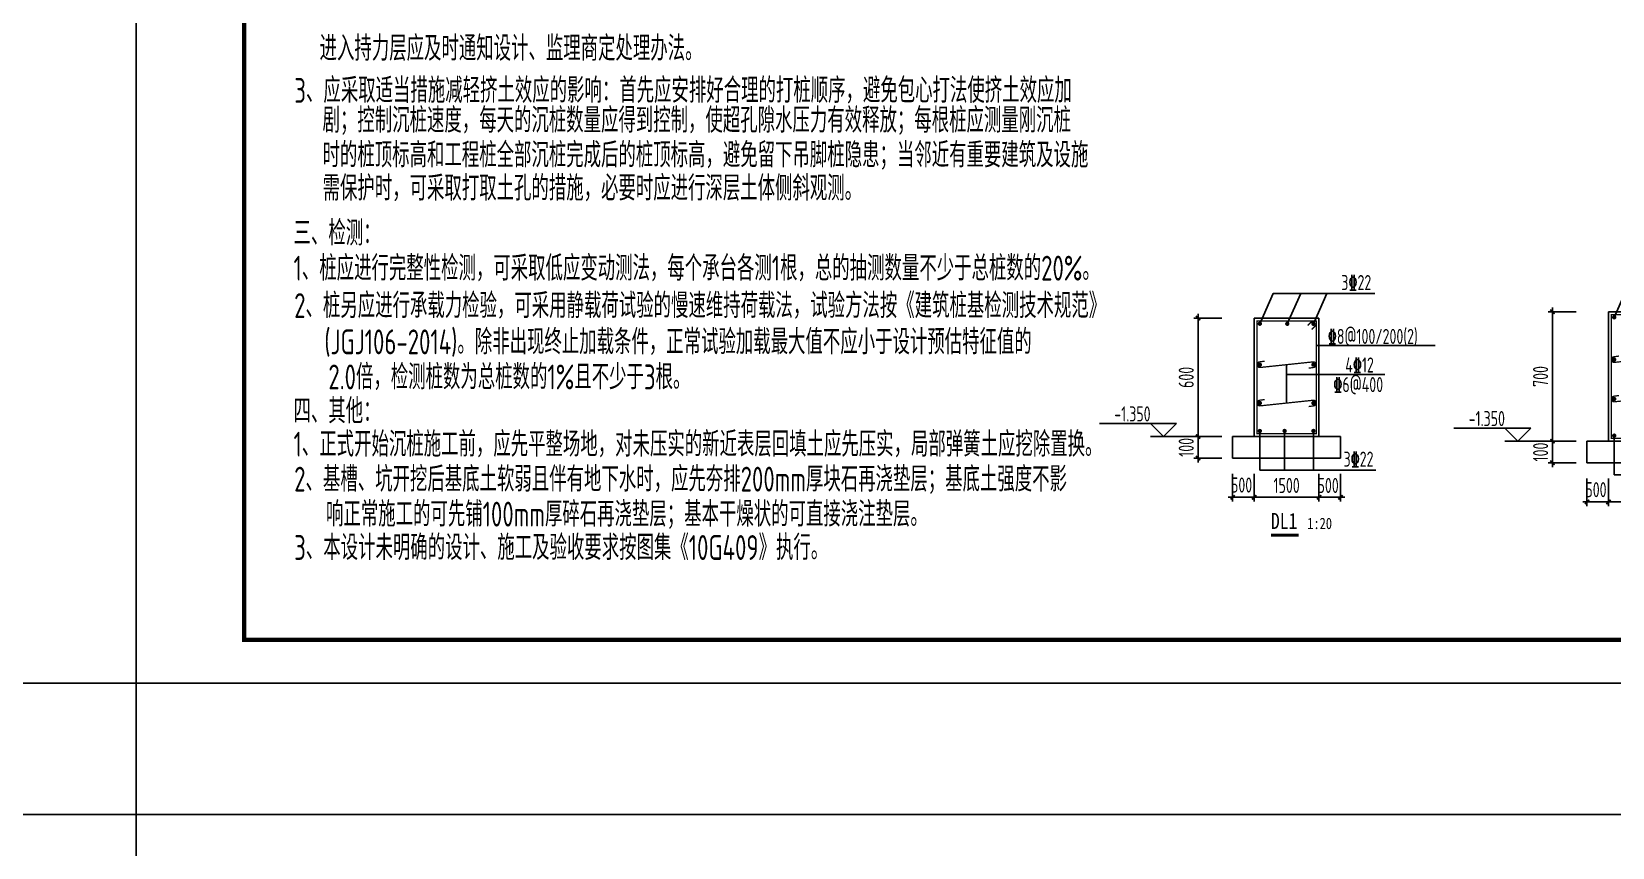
# Model space of a CAD drawing. Header units: millimetres. Extents: x 4533265 to 4958735, y 18976699 to 19555898.
# Drawn here: x 4659140 to 4714053, y 19333383 to 19361732 of the extents above; entities that cross this region are included whole.
import ezdxf
from ezdxf.enums import TextEntityAlignment as Align

# ---------------------------------------------------------------- set-up
doc = ezdxf.new("R2010")
doc.units = ezdxf.units.MM
doc.header["$LTSCALE"] = 1000
doc.header["$MEASUREMENT"] = 0
doc.layers.get('Defpoints').update_dxf_attribs({"color": 1})
for name, color, linetype in [('3T_BAR', 7, 'Continuous'), ('3T_WOOD', 21, 'Continuous'), ('dim', 7, 'Continuous'), ('DIM_SYMB', 165, 'Continuous'), ('PUB_TEXT', 7, 'Continuous'), ('REIN', 1, 'Continuous'), ('TEXT', 7, 'Continuous'), ('THIN', 7, 'Continuous'), ('TK', 4, 'Continuous'), ('变更内容', 7, 'Continuous')]:
    doc.layers.add(name, color=color, linetype=linetype)
doc.styles.add('TSSD_Dimension', font='Tssdeng.shx', dxfattribs={"width": 0.7, "bigfont": 'hztxt.shx'})
doc.styles.add('TSSD_DIMENSION_T3', font='Tssdeng.shx', dxfattribs={"width": 0.7, "bigfont": 'hztxt.shx'})
doc.styles.add('TSSD_Label', font='tssdeng.shx', dxfattribs={"width": 0.7, "bigfont": 'hztxt.shx'})
doc.styles.add('TSSD_REIN', font='tssdeng.shx', dxfattribs={"width": 0.7, "bigfont": 'tssdchn.shx'})
doc.styles.add('黑体', font='simhei.ttf', dxfattribs={"width": 0.8})
doc.dimstyles.new('TSSD_100_100', dxfattribs={"dimtxt": 350, "dimasz": 100, "dimexe": 100, "dimexo": 250, "dimgap": 100, "dimtad": 1, "dimdec": 0, "dimzin": 0, "dimdsep": 46, "dimtxsty": 'TSSD_Dimension', "dimblk": 'ARCHTICK', "dimblk1": 'ARCHTICK', "dimblk2": 'ARCHTICK', "dimcen": 0, "dimdle": 100, "dimclrt": 7, "dimadec": 0, "dimazin": 0, "dimtfac": 1, "dimtdec": 0, "dimtix": 1, "dimtmove": 2, "dimatfit": 3, "dimfxl": 0, "dimtolj": 1, "dimtzin": 0, "dimarcsym": 0})
doc.dimstyles.new('TSSD_100_100$TCH&&50', dxfattribs={"dimtxt": 350, "dimasz": 100, "dimexe": 100, "dimexo": 250, "dimgap": 100, "dimtad": 1, "dimdec": 0, "dimzin": 0, "dimdsep": 46, "dimtxsty": 'TSSD_DIMENSION_T3', "dimblk": 'ARCHTICK', "dimblk1": 'ARCHTICK', "dimblk2": 'ARCHTICK', "dimcen": 0, "dimdle": 100, "dimclrt": 7, "dimadec": 0, "dimazin": 0, "dimtfac": 1, "dimtdec": 0, "dimtix": 1, "dimtmove": 2, "dimatfit": 3, "dimfxl": 0, "dimtolj": 1, "dimtzin": 0, "dimarcsym": 0})

# ---------------------------------------------------------------- blocks, each defined once
blk = doc.blocks.new('GeYuanFrame_36707042', base_point=(18.76, 4.34))
at = {"layer": 'TK'}
blk.add_lwpolyline([(18.76, 424.34), (686.76, 424.34), (686.76, 4.34), (18.76, 4.34), (18.76, 424.34)], dxfattribs=at)
blk = doc.blocks.new('GeYuanFrame_33847312', base_point=(18.76, 4.34))
at = {"layer": 'TK'}
blk.add_lwpolyline([(18.76, 424.34), (612.76, 424.34), (612.76, 4.34), (18.76, 4.34), (18.76, 424.34)], dxfattribs=at)
at = {"layer": 'TK', "const_width": 1}
blk.add_lwpolyline([(602.76, 414.34), (43.76, 414.34), (43.76, 14.34), (602.76, 14.34)], close=True, dxfattribs=at)
blk = doc.blocks.new('_ArchTick')
at = {"color": 0, "linetype": 'ByBlock', "const_width": 0.4}
blk.add_lwpolyline([(-0.5, -0.5), (0.5, 0.5)], dxfattribs=at)
blk = doc.blocks.new('*D347')
at = {"layer": 'Defpoints', "color": 0}
for p in [(4305134, 19387222), (4304334, 19384222), (4305134, 19384222)]:
    blk.add_point(p, dxfattribs=at)
at = {"layer": 'dim', "color": 0, "lineweight": -2}
for p, q in [((4304884, 19387222), (4304234, 19387222)), ((4304334, 19387322), (4304334, 19384122)), ((4304884, 19384222), (4304234, 19384222))]:
    blk.add_line(p, q, dxfattribs=at)
at = {"layer": 'dim', "color": 0, "lineweight": -2, "xscale": 100, "yscale": 100, "zscale": 100}
for p, rotation in [((4304334, 19387222), 90), ((4304334, 19384222), 270)]:
    blk.add_blockref('_ArchTick', p, dxfattribs=dict(at, rotation=rotation))
at = {"layer": 'dim', "color": 7, "insert": (4304059, 19385722), "char_height": 350, "attachment_point": 5, "rotation": 90, "style": 'TSSD_Dimension'}
blk.add_mtext('\\A1;700', dxfattribs=at)
blk = doc.blocks.new('*D348')
at = {"layer": 'Defpoints', "color": 0}
for p in [(4305134, 19384222), (4304334, 19383722), (4305134, 19383722)]:
    blk.add_point(p, dxfattribs=at)
at = {"layer": 'dim', "color": 0, "lineweight": -2}
for p, q in [((4304334, 19384222), (4304334, 19384322)), ((4304884, 19384222), (4304234, 19384222)), ((4304334, 19384222), (4304334, 19383722)), ((4304884, 19383722), (4304234, 19383722)), ((4304334, 19383722), (4304334, 19383622))]:
    blk.add_line(p, q, dxfattribs=at)
at = {"layer": 'dim', "color": 0, "lineweight": -2, "xscale": 100, "yscale": 100, "zscale": 100}
for p, rotation in [((4304334, 19384222), 270), ((4304334, 19383722), 90)]:
    blk.add_blockref('_ArchTick', p, dxfattribs=dict(at, rotation=rotation))
at = {"layer": 'dim', "color": 7, "insert": (4304059, 19383972), "char_height": 350, "attachment_point": 5, "rotation": 90, "style": 'TSSD_Dimension'}
blk.add_mtext('\\A1;100', dxfattribs=at)
blk = doc.blocks.new('*D831')
at = {"layer": 'Defpoints', "color": 0}
for p in [(4305134, 19383606), (4305634, 19383606), (4305634, 19382815)]:
    blk.add_point(p, dxfattribs=at)
at = {"layer": 'dim', "color": 0, "lineweight": -2}
for p, q in [((4305134, 19383356), (4305134, 19382715)), ((4305634, 19383356), (4305634, 19382715)), ((4305034, 19382815), (4305734, 19382815))]:
    blk.add_line(p, q, dxfattribs=at)
at = {"layer": 'dim', "color": 0, "lineweight": -2, "xscale": 100, "yscale": 100, "zscale": 100, "rotation": 180}
blk.add_blockref('_ArchTick', (4305134, 19382815), dxfattribs=at)
at = {"layer": 'dim', "color": 0, "lineweight": -2, "xscale": 100, "yscale": 100, "zscale": 100}
blk.add_blockref('_ArchTick', (4305634, 19382815), dxfattribs=at)
at = {"layer": 'dim', "color": 7, "insert": (4305342, 19383099), "char_height": 350, "attachment_point": 5, "style": 'TSSD_DIMENSION_T3'}
blk.add_mtext('\\A1;500', dxfattribs=at)
blk = doc.blocks.new('*D832')
at = {"layer": 'Defpoints', "color": 0}
for p in [(4305634, 19383606), (4307134, 19383606), (4307134, 19382815)]:
    blk.add_point(p, dxfattribs=at)
at = {"layer": 'dim', "color": 0, "lineweight": -2}
for p, q in [((4305634, 19383356), (4305634, 19382715)), ((4307134, 19383356), (4307134, 19382715)), ((4305534, 19382815), (4307234, 19382815))]:
    blk.add_line(p, q, dxfattribs=at)
at = {"layer": 'dim', "color": 0, "lineweight": -2, "xscale": 100, "yscale": 100, "zscale": 100, "rotation": 180}
blk.add_blockref('_ArchTick', (4305634, 19382815), dxfattribs=at)
at = {"layer": 'dim', "color": 0, "lineweight": -2, "xscale": 100, "yscale": 100, "zscale": 100}
blk.add_blockref('_ArchTick', (4307134, 19382815), dxfattribs=at)
at = {"layer": 'dim', "color": 7, "insert": (4306384, 19383090), "char_height": 350, "attachment_point": 5, "style": 'TSSD_DIMENSION_T3'}
blk.add_mtext('\\A1;1500', dxfattribs=at)
blk = doc.blocks.new('*D833')
at = {"layer": 'Defpoints', "color": 0}
for p in [(4307134, 19383606), (4307634, 19383606), (4307634, 19382815)]:
    blk.add_point(p, dxfattribs=at)
at = {"layer": 'dim', "color": 0, "lineweight": -2}
for p, q in [((4307134, 19383356), (4307134, 19382715)), ((4307634, 19383356), (4307634, 19382715)), ((4307034, 19382815), (4307734, 19382815))]:
    blk.add_line(p, q, dxfattribs=at)
at = {"layer": 'dim', "color": 0, "lineweight": -2, "xscale": 100, "yscale": 100, "zscale": 100, "rotation": 180}
blk.add_blockref('_ArchTick', (4307134, 19382815), dxfattribs=at)
at = {"layer": 'dim', "color": 0, "lineweight": -2, "xscale": 100, "yscale": 100, "zscale": 100}
blk.add_blockref('_ArchTick', (4307634, 19382815), dxfattribs=at)
at = {"layer": 'dim', "color": 7, "insert": (4307346, 19383089), "char_height": 350, "attachment_point": 5, "style": 'TSSD_DIMENSION_T3'}
blk.add_mtext('\\A1;500', dxfattribs=at)
blk = doc.blocks.new('*D349')
at = {"layer": 'Defpoints', "color": 0}
for p in [(4313441, 19386965), (4312641, 19384222), (4313441, 19384222)]:
    blk.add_point(p, dxfattribs=at)
at = {"layer": 'dim', "color": 0, "lineweight": -2}
for p, q in [((4313191, 19386965), (4312541, 19386965)), ((4312641, 19387065), (4312641, 19384122)), ((4313191, 19384222), (4312541, 19384222))]:
    blk.add_line(p, q, dxfattribs=at)
at = {"layer": 'dim', "color": 0, "lineweight": -2, "xscale": 100, "yscale": 100, "zscale": 100}
for p, rotation in [((4312641, 19386965), 90), ((4312641, 19384222), 270)]:
    blk.add_blockref('_ArchTick', p, dxfattribs=dict(at, rotation=rotation))
at = {"layer": 'dim', "color": 7, "insert": (4312366, 19385593), "char_height": 350, "attachment_point": 5, "rotation": 90, "style": 'TSSD_Dimension'}
blk.add_mtext('\\A1;600', dxfattribs=at)
blk = doc.blocks.new('*D350')
at = {"layer": 'Defpoints', "color": 0}
for p in [(4313441, 19384222), (4312641, 19383722), (4313441, 19383722)]:
    blk.add_point(p, dxfattribs=at)
at = {"layer": 'dim', "color": 0, "lineweight": -2}
for p, q in [((4312641, 19384222), (4312641, 19384322)), ((4313191, 19384222), (4312541, 19384222)), ((4312641, 19384222), (4312641, 19383722)), ((4313191, 19383722), (4312541, 19383722)), ((4312641, 19383722), (4312641, 19383622))]:
    blk.add_line(p, q, dxfattribs=at)
at = {"layer": 'dim', "color": 0, "lineweight": -2, "xscale": 100, "yscale": 100, "zscale": 100}
for p, rotation in [((4312641, 19384222), 270), ((4312641, 19383722), 90)]:
    blk.add_blockref('_ArchTick', p, dxfattribs=dict(at, rotation=rotation))
at = {"layer": 'dim', "color": 7, "insert": (4312366, 19383972), "char_height": 350, "attachment_point": 5, "rotation": 90, "style": 'TSSD_Dimension'}
blk.add_mtext('\\A1;100', dxfattribs=at)
blk = doc.blocks.new('*D834')
at = {"layer": 'Defpoints', "color": 0}
for p in [(4313441, 19383606), (4313941, 19383606), (4313941, 19382815)]:
    blk.add_point(p, dxfattribs=at)
at = {"layer": 'dim', "color": 0, "lineweight": -2}
for p, q in [((4313441, 19383356), (4313441, 19382715)), ((4313941, 19383356), (4313941, 19382715)), ((4313341, 19382815), (4314041, 19382815))]:
    blk.add_line(p, q, dxfattribs=at)
at = {"layer": 'dim', "color": 0, "lineweight": -2, "xscale": 100, "yscale": 100, "zscale": 100, "rotation": 180}
blk.add_blockref('_ArchTick', (4313441, 19382815), dxfattribs=at)
at = {"layer": 'dim', "color": 0, "lineweight": -2, "xscale": 100, "yscale": 100, "zscale": 100}
blk.add_blockref('_ArchTick', (4313941, 19382815), dxfattribs=at)
at = {"layer": 'dim', "color": 7, "insert": (4313649, 19383099), "char_height": 350, "attachment_point": 5, "style": 'TSSD_DIMENSION_T3'}
blk.add_mtext('\\A1;500', dxfattribs=at)
blk = doc.blocks.new('*D835')
at = {"layer": 'Defpoints', "color": 0}
for p in [(4313941, 19383606), (4315441, 19383606), (4315441, 19382815)]:
    blk.add_point(p, dxfattribs=at)
at = {"layer": 'dim', "color": 0, "lineweight": -2}
for p, q in [((4313941, 19383356), (4313941, 19382715)), ((4315441, 19383356), (4315441, 19382715)), ((4313841, 19382815), (4315541, 19382815))]:
    blk.add_line(p, q, dxfattribs=at)
at = {"layer": 'dim', "color": 0, "lineweight": -2, "xscale": 100, "yscale": 100, "zscale": 100, "rotation": 180}
blk.add_blockref('_ArchTick', (4313941, 19382815), dxfattribs=at)
at = {"layer": 'dim', "color": 0, "lineweight": -2, "xscale": 100, "yscale": 100, "zscale": 100}
blk.add_blockref('_ArchTick', (4315441, 19382815), dxfattribs=at)
at = {"layer": 'dim', "color": 7, "insert": (4314691, 19383090), "char_height": 350, "attachment_point": 5, "style": 'TSSD_DIMENSION_T3'}
blk.add_mtext('\\A1;1500', dxfattribs=at)
blk = doc.blocks.new('*D836')
at = {"layer": 'Defpoints', "color": 0}
for p in [(4315441, 19383606), (4315941, 19383606), (4315941, 19382815)]:
    blk.add_point(p, dxfattribs=at)
at = {"layer": 'dim', "color": 0, "lineweight": -2}
for p, q in [((4315441, 19383356), (4315441, 19382715)), ((4315941, 19383356), (4315941, 19382715)), ((4315341, 19382815), (4316041, 19382815))]:
    blk.add_line(p, q, dxfattribs=at)
at = {"layer": 'dim', "color": 0, "lineweight": -2, "xscale": 100, "yscale": 100, "zscale": 100, "rotation": 180}
blk.add_blockref('_ArchTick', (4315441, 19382815), dxfattribs=at)
at = {"layer": 'dim', "color": 0, "lineweight": -2, "xscale": 100, "yscale": 100, "zscale": 100}
blk.add_blockref('_ArchTick', (4315941, 19382815), dxfattribs=at)
at = {"layer": 'dim', "color": 7, "insert": (4315653, 19383089), "char_height": 350, "attachment_point": 5, "style": 'TSSD_DIMENSION_T3'}
blk.add_mtext('\\A1;500', dxfattribs=at)
blk = doc.blocks.new('231sa321321')
for p, q in [((4305634, 19387221.5), (4305634, 19384221.5)), ((4305634, 19387221.5), (4307134, 19387221.5)), ((4307134, 19387221.5), (4307134, 19384221.5)), ((4307069, 19386589), (4309824.6, 19386589)), ((4306384, 19386113.2), (4306384, 19385199.9)), ((4306384, 19385656.5), (4308657.2, 19385656.5)), ((4305134, 19384221.5), (4305134, 19383721.5)), ((4305134, 19384221.5), (4307634, 19384221.5)), ((4307634, 19384221.5), (4307634, 19383721.5)), ((4305134, 19383721.5), (4307634, 19383721.5))]:
    blk.add_line(p, q)
for points in [[(4305764, 19387091.5), (4306075.4, 19387793.1), (4308425.3, 19387793.1)], [(4306196.4, 19387091.5), (4306507.8, 19387793.1)], [(4306573.1, 19387091.5), (4306884.4, 19387793.1)], [(4307004, 19387091.5), (4307315.4, 19387793.1)], [(4305764, 19384351.5), (4305764, 19383445.4), (4308451.1, 19383445.4)], [(4306135.4, 19384351.5), (4306135.4, 19383445.4)], [(4306512.1, 19384351.5), (4306512.1, 19383445.4)], [(4307004, 19384351.5), (4307004, 19383445.4)]]:
    blk.add_lwpolyline(points)
at = {"layer": 'DIM_SYMB', "const_width": 70}
blk.add_lwpolyline([(4305989.8, 19381939.1), (4306694, 19381939.1)], dxfattribs=at)
at = {"layer": 'REIN', "const_width": 30}
blk.add_lwpolyline([(4306873.2, 19387052.6), (4306977.2, 19387156.5), (4307069, 19387156.5), (4307069, 19384286.5), (4305699, 19384286.5), (4305699, 19387156.5), (4307069, 19387156.5), (4307069, 19387064.7), (4306965.1, 19386960.7)], dxfattribs=at)
at = {"layer": 'REIN', "const_width": 50}
for points in [[(4305739, 19387091.5, 1), (4305789, 19387091.5, 1)], [(4306171.4, 19387091.5, 1), (4306221.4, 19387091.5, 1)], [(4306548.1, 19387091.5, 1), (4306598.1, 19387091.5, 1)], [(4306979, 19387091.5, 1), (4307029, 19387091.5, 1)], [(4305739, 19386113.2, 1), (4305789, 19386113.2, 1)], [(4306979, 19386113.2, 1), (4307029, 19386113.2, 1)], [(4305739, 19385199.9, 1), (4305789, 19385199.9, 1)], [(4306979, 19385199.9, 1), (4307029, 19385199.9, 1)], [(4305739, 19384351.5, 1), (4305789, 19384351.5, 1)], [(4306110.4, 19384351.5, 1), (4306160.4, 19384351.5, 1)], [(4306487.1, 19384351.5, 1), (4306537.1, 19384351.5, 1)], [(4306979, 19384351.5, 1), (4307029, 19384351.5, 1)]]:
    blk.add_lwpolyline(points, format="xyb", close=True, dxfattribs=at)
at = {"layer": 'REIN', "const_width": 30}
for points in [[(4305873.9, 19386194.2), (4305755, 19386177.6, 0.9999254), (4305773, 19386048.8), (4306995, 19386177.6, -1.0000746), (4307013, 19386048.8), (4306894.1, 19386032.2)], [(4305873.9, 19385280.8), (4305755, 19385264.2, 0.9999254), (4305773, 19385135.5), (4306995, 19385264.2, -1.0000746), (4307013, 19385135.5), (4306894.1, 19385118.9)]]:
    blk.add_lwpolyline(points, format="xyb", dxfattribs=at)
at = {"layer": 'THIN'}
for p, q in [((4303834.1, 19384521.5), (4302047.5, 19384521.5)), ((4303534.1, 19384221.5), (4303234.1, 19384521.5)), ((4303534.1, 19384221.5), (4303834.1, 19384521.5)), ((4304334.1, 19384221.5), (4303234.1, 19384221.5))]:
    blk.add_line(p, q, dxfattribs=at)
at = {"layer": 'PUB_TEXT', "style": '黑体', "width": 0.8}
for s, height, p in [('DL2', 375.53, (4305989.8, 19382079.1)), ('1:20', 262.87, (4306894, 19382079.1))]:
    blk.add_text(s, height=height, dxfattribs=at).set_placement(p)
at = {"layer": 'TEXT', "style": 'TSSD_REIN', "width": 0.7}
for s, p in [('4\x8420', (4307651.2, 19387871.6)), ('\x848@100/200(2)', (4307337.5, 19386623.8)), ('4\x8412', (4307742.8, 19385706.2)), ('\x846@400', (4307466.5, 19385251)), ('4\x8420', (4307702.5, 19383523.9))]:
    blk.add_text(s, height=350, dxfattribs=at).set_placement(p)
at = {"layer": 'THIN', "style": 'TSSD_Label', "width": 0.7}
blk.add_text('-1.350', height=350, dxfattribs=at).set_placement((4303234.1, 19384571.5), align=Align.RIGHT)
at = {"layer": 'dim'}
for base, p1, p2, text, picture, middle in [((4304334.1, 19384221.5), (4305134, 19387221.5), (4305134, 19384221.5), '700', '*D347', (4304059.1, 19385721.5)), ((4304334.1, 19383721.5), (4305134, 19384221.5), (4305134, 19383721.5), '100', '*D348', (4304059.1, 19383971.5))]:
    dim = blk.add_linear_dim(base=base, p1=p1, p2=p2, angle=90, text=text, dimstyle='TSSD_100_100', dxfattribs=at)
    dim.commit()
    dim.dimension.update_dxf_attribs({"geometry": picture, "text_midpoint": middle})
for base, p1, p2, picture, middle in [((4305634, 19382814.9), (4305134, 19383605.7), (4305634, 19383605.7), '*D831', (4305342.2, 19383099.5)), ((4307634, 19382814.9), (4307134, 19383605.7), (4307634, 19383605.7), '*D833', (4307345.7, 19383089.5))]:
    dim = blk.add_linear_dim(base=base, p1=p1, p2=p2, angle=0, dimstyle='TSSD_100_100$TCH&&50', dxfattribs=at)
    dim.commit()
    dim.dimension.update_dxf_attribs({"geometry": picture, "text_midpoint": middle, "dimtype": 161})
dim = blk.add_aligned_dim(p1=(4305634, 19383605.7), p2=(4307134, 19383605.7), distance=-790.8, dimstyle='TSSD_100_100$TCH&&50', dxfattribs=at)
dim.commit()
dim.dimension.update_dxf_attribs({"geometry": '*D832', "text_midpoint": (4306384, 19383089.9)})
blk = doc.blocks.new('2141421423')
for p, q in [((4313941.2, 19386964.9), (4313941.2, 19384221.5)), ((4313941.2, 19386964.9), (4315441.2, 19386964.9)), ((4315441.2, 19386964.9), (4315441.2, 19384221.5)), ((4315376.2, 19386332.4), (4318131.7, 19386332.4)), ((4314691.2, 19385887.4), (4314691.2, 19384998.3)), ((4314691.2, 19385656.5), (4316964.4, 19385656.5)), ((4313441.2, 19384221.5), (4313441.2, 19383721.5)), ((4313441.2, 19384221.5), (4315941.2, 19384221.5)), ((4315941.2, 19384221.5), (4315941.2, 19383721.5)), ((4313441.2, 19383721.5), (4315941.2, 19383721.5))]:
    blk.add_line(p, q)
for points in [[(4314071.2, 19386834.9), (4314382.6, 19387536.5), (4316732.5, 19387536.5)], [(4314706.4, 19386834.9), (4315017.8, 19387536.5)], [(4315311.2, 19386834.9), (4315622.6, 19387536.5)], [(4314071.2, 19384351.5), (4314071.2, 19383445.4), (4316758.3, 19383445.4)], [(4314645.5, 19384351.5), (4314645.5, 19383445.4)], [(4315311.2, 19384351.5), (4315311.2, 19383445.4)]]:
    blk.add_lwpolyline(points)
at = {"layer": 'DIM_SYMB', "const_width": 70}
blk.add_lwpolyline([(4314328.2, 19381939.1), (4314970, 19381939.1)], dxfattribs=at)
at = {"layer": 'REIN', "const_width": 30}
blk.add_lwpolyline([(4315180.4, 19386796), (4315284.3, 19386899.9), (4315376.2, 19386899.9), (4315376.2, 19384286.5), (4314006.2, 19384286.5), (4314006.2, 19386899.9), (4315376.2, 19386899.9), (4315376.2, 19386808.1), (4315272.3, 19386704.1)], dxfattribs=at)
at = {"layer": 'REIN', "const_width": 50}
for points in [[(4314046.2, 19386834.9, 1), (4314096.2, 19386834.9, 1)], [(4314681.4, 19386834.9, 1), (4314731.4, 19386834.9, 1)], [(4315286.2, 19386834.9, 1), (4315336.2, 19386834.9, 1)], [(4314046.2, 19385887.4, 1), (4314096.2, 19385887.4, 1)], [(4315286.2, 19385887.4, 1), (4315336.2, 19385887.4, 1)], [(4314046.2, 19384998.3, 1), (4314096.2, 19384998.3, 1)], [(4315286.2, 19384998.3, 1), (4315336.2, 19384998.3, 1)], [(4314046.2, 19384351.5, 1), (4314096.2, 19384351.5, 1)], [(4314620.5, 19384351.5, 1), (4314670.5, 19384351.5, 1)], [(4315286.2, 19384351.5, 1), (4315336.2, 19384351.5, 1)]]:
    blk.add_lwpolyline(points, format="xyb", close=True, dxfattribs=at)
at = {"layer": 'REIN', "const_width": 30}
for points in [[(4314181, 19385968.4), (4314062.2, 19385951.8, 0.9999254), (4314080.2, 19385823), (4315302.2, 19385951.8, -1.0000746), (4315320.2, 19385823), (4315201.3, 19385806.4)], [(4314181, 19385079.3), (4314062.2, 19385062.7, 0.9999254), (4314080.2, 19384933.9), (4315302.2, 19385062.7, -1.0000746), (4315320.2, 19384933.9), (4315201.3, 19384917.3)]]:
    blk.add_lwpolyline(points, format="xyb", dxfattribs=at)
at = {"layer": 'THIN'}
for p, q in [((4312141.2, 19384521.5), (4310354.7, 19384521.5)), ((4311841.2, 19384221.5), (4311541.2, 19384521.5)), ((4311841.2, 19384221.5), (4312141.2, 19384521.5)), ((4312641.2, 19384221.5), (4311541.2, 19384221.5))]:
    blk.add_line(p, q, dxfattribs=at)
at = {"layer": 'PUB_TEXT', "style": '黑体', "width": 0.8}
for s, height, p in [('DL1', 375.53, (4314328.2, 19382079.1)), ('1:20', 262.87, (4315170, 19382079.1))]:
    blk.add_text(s, height=height, dxfattribs=at).set_placement(p)
at = {"layer": 'TEXT', "style": 'TSSD_REIN', "width": 0.7}
for s, p in [('3\x8422', (4315958.4, 19387615)), ('\x848@100/200(2)', (4315644.7, 19386367.2)), ('4\x8412', (4316050, 19385706.2)), ('\x846@400', (4315773.7, 19385251)), ('3\x8422', (4316009.7, 19383523.9))]:
    blk.add_text(s, height=350, dxfattribs=at).set_placement(p)
at = {"layer": 'THIN', "style": 'TSSD_Label', "width": 0.7}
blk.add_text('-1.350', height=350, dxfattribs=at).set_placement((4311541.2, 19384571.5), align=Align.RIGHT)
at = {"layer": 'dim'}
for base, p1, p2, text, picture, middle in [((4312641.2, 19384221.5), (4313441.2, 19386964.9), (4313441.2, 19384221.5), '600', '*D349', (4312366.2, 19385593.2)), ((4312641.2, 19383721.5), (4313441.2, 19384221.5), (4313441.2, 19383721.5), '100', '*D350', (4312366.2, 19383971.5))]:
    dim = blk.add_linear_dim(base=base, p1=p1, p2=p2, angle=90, text=text, dimstyle='TSSD_100_100', dxfattribs=at)
    dim.commit()
    dim.dimension.update_dxf_attribs({"geometry": picture, "text_midpoint": middle})
for base, p1, p2, picture, middle in [((4313941.2, 19382814.9), (4313441.2, 19383605.7), (4313941.2, 19383605.7), '*D834', (4313649.4, 19383099.5)), ((4315941.2, 19382814.9), (4315441.2, 19383605.7), (4315941.2, 19383605.7), '*D836', (4315652.9, 19383089.5))]:
    dim = blk.add_linear_dim(base=base, p1=p1, p2=p2, angle=0, dimstyle='TSSD_100_100$TCH&&50', dxfattribs=at)
    dim.commit()
    dim.dimension.update_dxf_attribs({"geometry": picture, "text_midpoint": middle, "dimtype": 161})
dim = blk.add_aligned_dim(p1=(4313941.2, 19383605.7), p2=(4315441.2, 19383605.7), distance=-790.8, dimstyle='TSSD_100_100$TCH&&50', dxfattribs=at)
dim.commit()
dim.dimension.update_dxf_attribs({"geometry": '*D835', "text_midpoint": (4314691.2, 19383089.9)})

msp = doc.modelspace()

# ---------------------------------------------------------------- linework, layer by layer
at = {"layer": '3T_WOOD'}
msp.add_lwpolyline([(4656684.4, 19334524.9), (4662773.6, 19334524.9), (4662773.6, 19339092.9), (4656684.4, 19339092.9)], close=True, dxfattribs=at)

# ---------------------------------------------------------------- block references
at = {"layer": '3T_BAR', "color": 11, "xscale": 1.5, "yscale": 1.5, "zscale": 1.5}
for name, p in [('231sa321321', (-1744529.9, -9728835.2)), ('2141421423', (-1769300.4, -9728673.6))]:
    msp.add_blockref(name, p, dxfattribs=at)
at = {"layer": '3T_WOOD', "xscale": 150, "yscale": 150, "zscale": 150}
for name, p in [('GeYuanFrame_33847312', (4662773.6, 19339092.9)), ('GeYuanFrame_36707042', (4662773.6, 19271524.9))]:
    msp.add_blockref(name, p, dxfattribs=at)

# ---------------------------------------------------------------- texts
at = {"layer": '变更内容', "color": 3, "linetype": 'Continuous', "style": 'TSSD_Dimension', "width": 0.7}
for s, height, p in [('进入持力层应及时通知设计、监理商定处理办法。', 863.683, (4669145.2, 19360717.7)), ('3、应采取适当措施减轻挤土效应的影响：首先应安排好合理的打桩顺序，避免包心打法使挤土效应加', 863.683, (4668266.5, 19359256.6)), ('剧；控制沉桩速度，每天的沉桩数量应得到控制，使超孔隙水压力有效释放；每根桩应测量刚沉桩', 863.683, (4669247.1, 19358220.2)), ('时的桩顶标高和工程桩全部沉桩完成后的桩顶标高，避免留下吊脚桩隐患；当邻近有重要建筑及设施', 863.683, (4669247.1, 19357011.5)), ('需保护时，可采取打取土孔的措施，必要时应进行深层土体侧斜观测。', 863.683, (4669247.1, 19355860.3)), ('三、检测：', 863.68, (4668239.6, 19354298.5)), ('1、桩应进行完整性检测，可采取低应变动测法，每个承台各测1根，总的抽测数量不少于总桩数的20%%%。', 863.683, (4668239.6, 19353079.9)), ('2、桩另应进行承载力检验，可采用静载荷试验的慢速维持荷载法，试验方法按《建筑桩基检测技术规范》', 863.683, (4668261.6, 19351779)), ('(JGJ106-2014)。除非出现终止加载条件，正常试验加载最大值不应小于设计预估特征值的', 863.683, (4669307.5, 19350518.8)), ('2.0倍，检测桩数为总桩数的1%%%且不少于3根。', 863.683, (4669449.2, 19349299.4)), ('四、其他：', 863.68, (4668239.6, 19348116.8)), ('1、正式开始沉桩施工前，应先平整场地，对未压实的新近表层回填土应先压实，局部弹簧土应挖除置换。', 863.683, (4668239.6, 19346962.4)), ('2、基槽、坑开挖后基底土软弱且伴有地下水时，应先夯排200mm厚块石再浇垫层；基底土强度不影', 863.683, (4668261.6, 19345748.2)), ('响正常施工的可先铺100mm厚碎石再浇垫层；基本干燥状的可直接浇注垫层。', 863.683, (4669367, 19344532)), ('3、本设计未明确的设计、施工及验收要求按图集《10G409》执行。', 863.683, (4668261.6, 19343372.1))]:
    msp.add_text(s, height=height, dxfattribs=at).set_placement(p)

doc.saveas('drawing.dxf')
